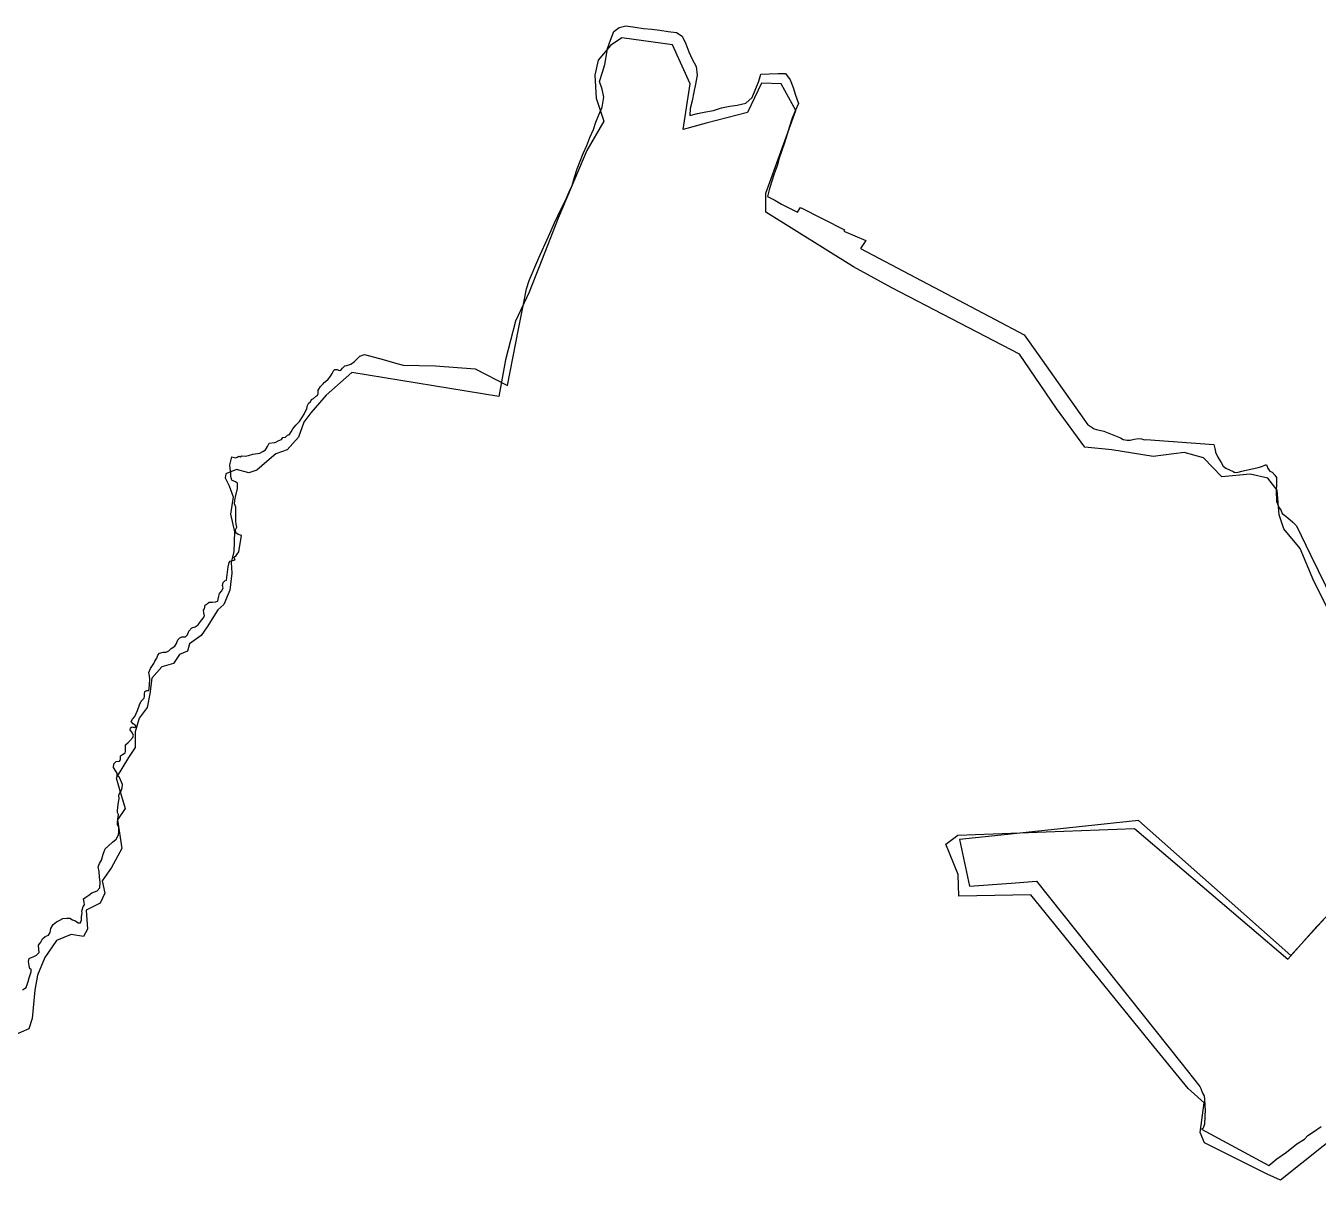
# Model space of a CAD drawing. Header units: inches. Extents: x 33.9 to 41.9, y -4.8 to 5.4.
# Drawn here: x 35.6643 to 35.9563, y -0.7143 to -0.4536 of the extents above; entities that cross this region are included whole.
import ezdxf

# ---------------------------------------------------------------- set-up
doc = ezdxf.new("R2010")
doc.units = ezdxf.units.IN
doc.header["$MEASUREMENT"] = 0
doc.layers.add('Counties', color=7, linetype='Continuous')

msp = doc.modelspace()

# ---------------------------------------------------------------- linework, layer by layer
at = {"layer": 'Counties'}
for points in [[(35.66356, -0.67137), (35.66438, -0.67081), (35.66459, -0.67016), (35.66484, -0.66942), (35.66507, -0.66859), (35.6655, -0.66729), (35.66553, -0.6667), (35.66525, -0.66656), (35.66504, -0.66586), (35.66489, -0.66492), (35.66508, -0.66427), (35.66534, -0.66407), (35.66599, -0.66389), (35.66671, -0.6635), (35.66735, -0.66289), (35.66726, -0.66219), (35.66721, -0.66128), (35.66748, -0.66089), (35.66768, -0.6606), (35.66812, -0.65985), (35.6687, -0.65932), (35.66942, -0.65897), (35.66978, -0.65841), (35.66996, -0.65748), (35.67053, -0.65656), (35.67121, -0.65601), (35.67198, -0.6556), (35.67271, -0.65524), (35.6736, -0.65516), (35.67426, -0.65518), (35.67484, -0.6555), (35.67554, -0.65578), (35.67613, -0.65622), (35.6767, -0.65618), (35.67688, -0.65552), (35.67692, -0.65478), (35.67702, -0.65404), (35.677, -0.65354), (35.67725, -0.6525), (35.67761, -0.65213), (35.67752, -0.65155), (35.67738, -0.65081), (35.67788, -0.65043), (35.67855, -0.64993), (35.67926, -0.64939), (35.68047, -0.64898), (35.681, -0.64829), (35.6811, -0.64699), (35.68093, -0.64589), (35.68091, -0.64464), (35.68069, -0.64355), (35.68096, -0.64281), (35.6814, -0.64201), (35.68179, -0.64069), (35.68225, -0.63946), (35.68299, -0.63884), (35.68391, -0.63798), (35.68472, -0.63731), (35.68526, -0.63632), (35.68533, -0.63565), (35.68533, -0.63462), (35.685, -0.63408), (35.68503, -0.63349), (35.68514, -0.63275), (35.68522, -0.63176), (35.68502, -0.63126), (35.68503, -0.63085), (35.68518, -0.62949), (35.68523, -0.62895), (35.68538, -0.6282), (35.6853, -0.62738), (35.68552, -0.62687), (35.68589, -0.62638), (35.68607, -0.62574), (35.68617, -0.62497), (35.68571, -0.62386), (35.68538, -0.62321), (35.68496, -0.623), (35.68494, -0.62242), (35.68465, -0.62195), (35.68412, -0.62109), (35.68423, -0.62025), (35.68476, -0.61978), (35.68546, -0.61969), (35.68572, -0.61941), (35.68568, -0.61896), (35.68573, -0.61846), (35.68619, -0.61814), (35.68677, -0.61781), (35.68686, -0.61751), (35.68681, -0.61689), (35.68686, -0.61597), (35.68742, -0.61546), (35.68783, -0.61508), (35.6885, -0.61431), (35.68865, -0.61378), (35.68824, -0.61311), (35.68787, -0.61263), (35.68798, -0.61212), (35.68837, -0.61191), (35.68881, -0.61209), (35.68925, -0.61194), (35.68904, -0.61156), (35.68858, -0.61124), (35.68813, -0.61075), (35.68843, -0.61021), (35.68897, -0.60958), (35.68956, -0.60827), (35.68998, -0.60694), (35.69034, -0.60611), (35.69086, -0.60571), (35.69107, -0.60547), (35.69111, -0.605), (35.69112, -0.60451), (35.6912, -0.60394), (35.69166, -0.6037), (35.69203, -0.60368), (35.69218, -0.60338), (35.69223, -0.60229), (35.69237, -0.6012), (35.69223, -0.60044), (35.69213, -0.59962), (35.69249, -0.59871), (35.69297, -0.59808), (35.69326, -0.59765), (35.69347, -0.59708), (35.69389, -0.59638), (35.69416, -0.59573), (35.69455, -0.59527), (35.69537, -0.59509), (35.69603, -0.59508), (35.69661, -0.59474), (35.69715, -0.59425), (35.69795, -0.59367), (35.69835, -0.59309), (35.69869, -0.5923), (35.69908, -0.5918), (35.69959, -0.59162), (35.7004, -0.59159), (35.70084, -0.59115), (35.70115, -0.59032), (35.70182, -0.58953), (35.70256, -0.58935), (35.70329, -0.58886), (35.70375, -0.58811), (35.70438, -0.58741), (35.70468, -0.58683), (35.70454, -0.58621), (35.70449, -0.58557), (35.70467, -0.58527), (35.70477, -0.58491), (35.70485, -0.5844), (35.70512, -0.58426), (35.70538, -0.5841), (35.70575, -0.58377), (35.70646, -0.58374), (35.70716, -0.58367), (35.70766, -0.58351), (35.70781, -0.58273), (35.70805, -0.58182), (35.70859, -0.58123), (35.70892, -0.58056), (35.70874, -0.57998), (35.7089, -0.57931), (35.70924, -0.57891), (35.70969, -0.5788), (35.71006, -0.5758), (35.71023, -0.57484), (35.71047, -0.5745), (35.71103, -0.57435), (35.7116, -0.5742), (35.71144, -0.57398), (35.71135, -0.57363), (35.71186, -0.57324), (35.71242, -0.57239), (35.71303, -0.56867), (35.7123, -0.56847), (35.71179, -0.56809), (35.71167, -0.56744), (35.71198, -0.56685), (35.71185, -0.56612), (35.71178, -0.5654), (35.71174, -0.56422), (35.71173, -0.56227), (35.71145, -0.56157), (35.71152, -0.5607), (35.71173, -0.55968), (35.71217, -0.55805), (35.71214, -0.55687), (35.71165, -0.55657), (35.71117, -0.55636), (35.71084, -0.55618), (35.71075, -0.55591), (35.71069, -0.55565), (35.71061, -0.55531), (35.71067, -0.55454), (35.71056, -0.55411), (35.71047, -0.55358), (35.71041, -0.55272), (35.71086, -0.55096), (35.71173, -0.55119), (35.71205, -0.55098), (35.71246, -0.55076), (35.71276, -0.55095), (35.71313, -0.55067), (35.7139, -0.55077), (35.71466, -0.55064), (35.71558, -0.55036), (35.71616, -0.55028), (35.71721, -0.55012), (35.71785, -0.54972), (35.71848, -0.54934), (35.71894, -0.54862), (35.71928, -0.54786), (35.72054, -0.54768), (35.72083, -0.54759), (35.72136, -0.54733), (35.72205, -0.54698), (35.72235, -0.54656), (35.72295, -0.54648), (35.72342, -0.54606), (35.72386, -0.54589), (35.72429, -0.54525), (35.72461, -0.54461), (35.72535, -0.54375), (35.72614, -0.54296), (35.72686, -0.54192), (35.72721, -0.54127), (35.72783, -0.53999), (35.72796, -0.53933), (35.72824, -0.53876), (35.72865, -0.53848), (35.72884, -0.53798), (35.72934, -0.53772), (35.72995, -0.53718), (35.73021, -0.53698), (35.73034, -0.53668), (35.73035, -0.53625), (35.73034, -0.5359), (35.7305, -0.53562), (35.73092, -0.53501), (35.73113, -0.53485), (35.73148, -0.53445), (35.73175, -0.53411), (35.73205, -0.53392), (35.73261, -0.5334), (35.73299, -0.53293), (35.73333, -0.53252), (35.73356, -0.5321), (35.73378, -0.53164), (35.73389, -0.53134), (35.73415, -0.53122), (35.73468, -0.53124), (35.73511, -0.53142), (35.7355, -0.53135), (35.73587, -0.53087), (35.73615, -0.5306), (35.73641, -0.53039), (35.73685, -0.53027), (35.73772, -0.53002), (35.73859, -0.52943), (35.7392, -0.52882), (35.7395, -0.52848), (35.73976, -0.52819), (35.74086, -0.52778), (35.74506, -0.52895), (35.7476, -0.52969), (35.74953, -0.53026), (35.75691, -0.53037), (35.76584, -0.53103), (35.77315, -0.53479), (35.77565, -0.52211), (35.77678, -0.51647), (35.77745, -0.51298), (35.77807, -0.51109), (35.78021, -0.50598), (35.78238, -0.50117), (35.78302, -0.49983), (35.78379, -0.49807), (35.78453, -0.49653), (35.78536, -0.49477), (35.78622, -0.49302), (35.78705, -0.4911), (35.78773, -0.48964), (35.7883, -0.48779), (35.78889, -0.48588), (35.78954, -0.48415), (35.79023, -0.48244), (35.79105, -0.48057), (35.79175, -0.47883), (35.79258, -0.47699), (35.7931, -0.47534), (35.79377, -0.47364), (35.7945, -0.47192), (35.7949, -0.46971), (35.79451, -0.46788), (35.79393, -0.46616), (35.79463, -0.46404), (35.79512, -0.46228), (35.79546, -0.46058), (35.79576, -0.45872), (35.79644, -0.45683), (35.79719, -0.45488), (35.79836, -0.45395), (35.7999, -0.45358), (35.80199, -0.45386), (35.80386, -0.45417), (35.80576, -0.45432), (35.80757, -0.45458), (35.80945, -0.45485), (35.8113, -0.45507), (35.8126, -0.45591), (35.81345, -0.45767), (35.81408, -0.45943), (35.81487, -0.46108), (35.81577, -0.46278), (35.816, -0.46474), (35.81561, -0.46676), (35.8152, -0.46858), (35.81488, -0.47053), (35.81439, -0.47228), (35.81432, -0.47386), (35.81604, -0.47336), (35.81791, -0.47301), (35.81971, -0.47267), (35.82146, -0.47213), (35.82334, -0.47172), (35.82505, -0.47148), (35.827, -0.47104), (35.82842, -0.46975), (35.82991, -0.4661), (35.83041, -0.46448), (35.83224, -0.4644), (35.83427, -0.46431), (35.83598, -0.46434), (35.83702, -0.46579), (35.83768, -0.46754), (35.83822, -0.46927), (35.83886, -0.47113), (35.83821, -0.47266), (35.83743, -0.47444), (35.83687, -0.47633), (35.83629, -0.47807), (35.83571, -0.48001), (35.83514, -0.48177), (35.83453, -0.48343), (35.83403, -0.48517), (35.83337, -0.48702), (35.83279, -0.48887), (35.83229, -0.4906), (35.83189, -0.49211), (35.83351, -0.49294), (35.83501, -0.49384), (35.83863, -0.49568), (35.83936, -0.49464), (35.84929, -0.49962), (35.84915, -0.49993), (35.85406, -0.50205), (35.85287, -0.5039), (35.8833, -0.51989), (35.88987, -0.52335), (35.89304, -0.52784), (35.90423, -0.54372), (35.90458, -0.54383), (35.90567, -0.54463), (35.90623, -0.54475), (35.90787, -0.54514), (35.90937, -0.54576), (35.91016, -0.54603), (35.91161, -0.54665), (35.91226, -0.54703), (35.91311, -0.54715), (35.91383, -0.54714), (35.91469, -0.54694), (35.91572, -0.5468), (35.91637, -0.54685), (35.91681, -0.54704), (35.91709, -0.54709), (35.91736, -0.54699), (35.93272, -0.54814), (35.93278, -0.54844), (35.93305, -0.54935), (35.93307, -0.54985), (35.93361, -0.55099), (35.93441, -0.55225), (35.93483, -0.55301), (35.93546, -0.55348), (35.93707, -0.55426), (35.93745, -0.55444), (35.93822, -0.55438), (35.93901, -0.55419), (35.93961, -0.55404), (35.94106, -0.55369), (35.94272, -0.55332), (35.94356, -0.55308), (35.94439, -0.55275), (35.94458, -0.55271), (35.94476, -0.5531), (35.94482, -0.55344), (35.94515, -0.5539), (35.94539, -0.55419), (35.94588, -0.55443), (35.94653, -0.55504), (35.94684, -0.55561), (35.9469, -0.55636), (35.94686, -0.55697), (35.94684, -0.55728), (35.94683, -0.55839), (35.94682, -0.55928), (35.94687, -0.56035), (35.94686, -0.56102), (35.94747, -0.56248), (35.94788, -0.56292), (35.94819, -0.5637), (35.94868, -0.56409), (35.94946, -0.56472), (35.95058, -0.56567), (35.95082, -0.56589), (35.95117, -0.56631), (35.95139, -0.56652), (35.95459, -0.57308), (35.9818, -0.62877), (35.95013, -0.66358), (35.93284, -0.6483), (35.91569, -0.63312), (35.88469, -0.63638), (35.87526, -0.63737), (35.87751, -0.6479), (35.88692, -0.64723), (35.89269, -0.64682), (35.92526, -0.68776), (35.92955, -0.69316), (35.92978, -0.69359), (35.93019, -0.69471), (35.93052, -0.69529), (35.93064, -0.69614), (35.93072, -0.69731), (35.93071, -0.69776), (35.93078, -0.69828), (35.93063, -0.70165), (35.9304, -0.70239), (35.93024, -0.70263), (35.92995, -0.70282), (35.94513, -0.71103), (35.94698, -0.70954), (35.94912, -0.708), (35.9515, -0.70613), (35.95321, -0.70509), (35.95392, -0.70424), (35.95523, -0.70338), (35.95695, -0.70218)], [(35.66356, -0.67137), (35.66438, -0.67081), (35.66459, -0.67016), (35.66484, -0.66942), (35.66507, -0.66859), (35.6655, -0.66729), (35.66553, -0.6667), (35.66525, -0.66656), (35.66504, -0.66586), (35.66489, -0.66492), (35.66508, -0.66427), (35.66534, -0.66407), (35.66599, -0.66389), (35.66671, -0.6635), (35.66735, -0.66289), (35.66726, -0.66219), (35.66721, -0.66128), (35.66748, -0.66089), (35.66768, -0.6606), (35.66812, -0.65985), (35.6687, -0.65932), (35.66942, -0.65897), (35.66978, -0.65841), (35.66996, -0.65748), (35.67053, -0.65656), (35.67121, -0.65601), (35.67198, -0.6556), (35.67271, -0.65524), (35.6736, -0.65516), (35.67426, -0.65518), (35.67484, -0.6555), (35.67554, -0.65578), (35.67613, -0.65622), (35.6767, -0.65618), (35.67688, -0.65552), (35.67692, -0.65478), (35.67702, -0.65404), (35.677, -0.65354), (35.67725, -0.6525), (35.67761, -0.65213), (35.67752, -0.65155), (35.67738, -0.65081), (35.67788, -0.65043), (35.67855, -0.64993), (35.67926, -0.64939), (35.68047, -0.64898), (35.681, -0.64829), (35.6811, -0.64699), (35.68093, -0.64589), (35.68091, -0.64464), (35.68069, -0.64355), (35.68096, -0.64281), (35.6814, -0.64201), (35.68179, -0.64069), (35.68225, -0.63946), (35.68299, -0.63884), (35.68391, -0.63798), (35.68472, -0.63731), (35.68526, -0.63632), (35.68533, -0.63565), (35.68533, -0.63462), (35.685, -0.63408), (35.68503, -0.63349), (35.68514, -0.63275), (35.68522, -0.63176), (35.68502, -0.63126), (35.68503, -0.63085), (35.68518, -0.62949), (35.68523, -0.62895), (35.68538, -0.6282), (35.6853, -0.62738), (35.68552, -0.62687), (35.68589, -0.62638), (35.68607, -0.62574), (35.68617, -0.62497), (35.68571, -0.62386), (35.68538, -0.62321), (35.68496, -0.623), (35.68494, -0.62242), (35.68465, -0.62195), (35.68412, -0.62109), (35.68423, -0.62025), (35.68476, -0.61978), (35.68546, -0.61969), (35.68572, -0.61941), (35.68568, -0.61896), (35.68573, -0.61846), (35.68619, -0.61814), (35.68677, -0.61781), (35.68686, -0.61751), (35.68681, -0.61689), (35.68686, -0.61597), (35.68742, -0.61546), (35.68783, -0.61508), (35.6885, -0.61431), (35.68865, -0.61378), (35.68824, -0.61311), (35.68787, -0.61263), (35.68798, -0.61212), (35.68837, -0.61191), (35.68881, -0.61209), (35.68925, -0.61194), (35.68904, -0.61156), (35.68858, -0.61124), (35.68813, -0.61075), (35.68843, -0.61021), (35.68897, -0.60958), (35.68956, -0.60827), (35.68998, -0.60694), (35.69034, -0.60611), (35.69086, -0.60571), (35.69107, -0.60547), (35.69111, -0.605), (35.69112, -0.60451), (35.6912, -0.60394), (35.69166, -0.6037), (35.69203, -0.60368), (35.69218, -0.60338), (35.69223, -0.60229), (35.69237, -0.6012), (35.69223, -0.60044), (35.69213, -0.59962), (35.69249, -0.59871), (35.69297, -0.59808), (35.69326, -0.59765), (35.69347, -0.59708), (35.69389, -0.59638), (35.69416, -0.59573), (35.69455, -0.59527), (35.69537, -0.59509), (35.69603, -0.59508), (35.69661, -0.59474), (35.69715, -0.59425), (35.69795, -0.59367), (35.69835, -0.59309), (35.69869, -0.5923), (35.69908, -0.5918), (35.69959, -0.59162), (35.7004, -0.59159), (35.70084, -0.59115), (35.70115, -0.59032), (35.70182, -0.58953), (35.70256, -0.58935), (35.70329, -0.58886), (35.70375, -0.58811), (35.70438, -0.58741), (35.70468, -0.58683), (35.70454, -0.58621), (35.70449, -0.58557), (35.70467, -0.58527), (35.70477, -0.58491), (35.70485, -0.5844), (35.70512, -0.58426), (35.70538, -0.5841), (35.70575, -0.58377), (35.70646, -0.58374), (35.70716, -0.58367), (35.70766, -0.58351), (35.70781, -0.58273), (35.70805, -0.58182), (35.70859, -0.58123), (35.70892, -0.58056), (35.70874, -0.57998), (35.7089, -0.57931), (35.70924, -0.57891), (35.70969, -0.5788), (35.71006, -0.5758), (35.71023, -0.57484), (35.71047, -0.5745), (35.71103, -0.57435), (35.7116, -0.5742), (35.71144, -0.57398), (35.71135, -0.57363), (35.71186, -0.57324), (35.71242, -0.57239), (35.71303, -0.56867), (35.7123, -0.56847), (35.71179, -0.56809), (35.71167, -0.56744), (35.71198, -0.56685), (35.71185, -0.56612), (35.71178, -0.5654), (35.71174, -0.56422), (35.71173, -0.56227), (35.71145, -0.56157), (35.71152, -0.5607), (35.71173, -0.55968), (35.71217, -0.55805), (35.71214, -0.55687), (35.71165, -0.55657), (35.71117, -0.55636), (35.71084, -0.55618), (35.71075, -0.55591), (35.71069, -0.55565), (35.71061, -0.55531), (35.71067, -0.55454), (35.71056, -0.55411), (35.71047, -0.55358), (35.71041, -0.55272), (35.71086, -0.55096), (35.71173, -0.55119), (35.71205, -0.55098), (35.71246, -0.55076), (35.71276, -0.55095), (35.71313, -0.55067), (35.7139, -0.55077), (35.71466, -0.55064), (35.71558, -0.55036), (35.71616, -0.55028), (35.71721, -0.55012), (35.71785, -0.54972), (35.71848, -0.54934), (35.71894, -0.54862), (35.71928, -0.54786), (35.72054, -0.54768), (35.72083, -0.54759), (35.72136, -0.54733), (35.72205, -0.54698), (35.72235, -0.54656), (35.72295, -0.54648), (35.72342, -0.54606), (35.72386, -0.54589), (35.72429, -0.54525), (35.72461, -0.54461), (35.72535, -0.54375), (35.72614, -0.54296), (35.72686, -0.54192), (35.72721, -0.54127), (35.72783, -0.53999), (35.72796, -0.53933), (35.72824, -0.53876), (35.72865, -0.53848), (35.72884, -0.53798), (35.72934, -0.53772), (35.72995, -0.53718), (35.73021, -0.53698), (35.73034, -0.53668), (35.73035, -0.53625), (35.73034, -0.5359), (35.7305, -0.53562), (35.73092, -0.53501), (35.73113, -0.53485), (35.73148, -0.53445), (35.73175, -0.53411), (35.73205, -0.53392), (35.73261, -0.5334), (35.73299, -0.53293), (35.73333, -0.53252), (35.73356, -0.5321), (35.73378, -0.53164), (35.73389, -0.53134), (35.73415, -0.53122), (35.73468, -0.53124), (35.73511, -0.53142), (35.7355, -0.53135), (35.73587, -0.53087), (35.73615, -0.5306), (35.73641, -0.53039), (35.73685, -0.53027), (35.73772, -0.53002), (35.73859, -0.52943), (35.7392, -0.52882), (35.7395, -0.52848), (35.73976, -0.52819), (35.74086, -0.52778), (35.74506, -0.52895), (35.7476, -0.52969), (35.74953, -0.53026), (35.75691, -0.53037), (35.76584, -0.53103), (35.77315, -0.53479), (35.77565, -0.52211), (35.77678, -0.51647), (35.77745, -0.51298), (35.77807, -0.51109), (35.78021, -0.50598), (35.78238, -0.50117), (35.78302, -0.49983), (35.78379, -0.49807), (35.78453, -0.49653), (35.78536, -0.49477), (35.78622, -0.49302), (35.78705, -0.4911), (35.78773, -0.48964), (35.7883, -0.48779), (35.78889, -0.48588), (35.78954, -0.48415), (35.79023, -0.48244), (35.79105, -0.48057), (35.79175, -0.47883), (35.79258, -0.47699), (35.7931, -0.47534), (35.79377, -0.47364), (35.7945, -0.47192), (35.7949, -0.46971), (35.79451, -0.46788), (35.79393, -0.46616), (35.79463, -0.46404), (35.79512, -0.46228), (35.79546, -0.46058), (35.79576, -0.45872), (35.79644, -0.45683), (35.79719, -0.45488), (35.79836, -0.45395), (35.7999, -0.45358), (35.80199, -0.45386), (35.80386, -0.45417), (35.80576, -0.45432), (35.80757, -0.45458), (35.80945, -0.45485), (35.8113, -0.45507), (35.8126, -0.45591), (35.81345, -0.45767), (35.81408, -0.45943), (35.81487, -0.46108), (35.81577, -0.46278), (35.816, -0.46474), (35.81561, -0.46676), (35.8152, -0.46858), (35.81488, -0.47053), (35.81439, -0.47228), (35.81432, -0.47386), (35.81604, -0.47336), (35.81791, -0.47301), (35.81971, -0.47267), (35.82146, -0.47213), (35.82334, -0.47172), (35.82505, -0.47148), (35.827, -0.47104), (35.82842, -0.46975), (35.82991, -0.4661), (35.83041, -0.46448), (35.83224, -0.4644), (35.83427, -0.46431), (35.83598, -0.46434), (35.83702, -0.46579), (35.83768, -0.46754), (35.83822, -0.46927), (35.83886, -0.47113), (35.83821, -0.47266), (35.83743, -0.47444), (35.83687, -0.47633), (35.83629, -0.47807), (35.83571, -0.48001), (35.83514, -0.48177), (35.83453, -0.48343), (35.83403, -0.48517), (35.83337, -0.48702), (35.83279, -0.48887), (35.83229, -0.4906), (35.83189, -0.49211), (35.83351, -0.49294), (35.83501, -0.49384), (35.83863, -0.49568), (35.83936, -0.49464), (35.84929, -0.49962), (35.84915, -0.49993), (35.85406, -0.50205), (35.85287, -0.5039), (35.8833, -0.51989), (35.88987, -0.52335), (35.89304, -0.52784), (35.90423, -0.54372), (35.90458, -0.54383), (35.90567, -0.54463), (35.90623, -0.54475), (35.90787, -0.54514), (35.90937, -0.54576), (35.91016, -0.54603), (35.91161, -0.54665), (35.91226, -0.54703), (35.91311, -0.54715), (35.91383, -0.54714), (35.91469, -0.54694), (35.91572, -0.5468), (35.91637, -0.54685), (35.91681, -0.54704), (35.91709, -0.54709), (35.91736, -0.54699), (35.93272, -0.54814), (35.93278, -0.54844), (35.93305, -0.54935), (35.93307, -0.54985), (35.93361, -0.55099), (35.93441, -0.55225), (35.93483, -0.55301), (35.93546, -0.55348), (35.93707, -0.55426), (35.93745, -0.55444), (35.93822, -0.55438), (35.93901, -0.55419), (35.93961, -0.55404), (35.94106, -0.55369), (35.94272, -0.55332), (35.94356, -0.55308), (35.94439, -0.55275), (35.94458, -0.55271), (35.94476, -0.5531), (35.94482, -0.55344), (35.94515, -0.5539), (35.94539, -0.55419), (35.94588, -0.55443), (35.94653, -0.55504), (35.94684, -0.55561), (35.9469, -0.55636), (35.94686, -0.55697), (35.94684, -0.55728), (35.94683, -0.55839), (35.94682, -0.55928), (35.94687, -0.56035), (35.94686, -0.56102), (35.94747, -0.56248), (35.94788, -0.56292), (35.94819, -0.5637), (35.94868, -0.56409), (35.94946, -0.56472), (35.95058, -0.56567), (35.95082, -0.56589), (35.95117, -0.56631), (35.95139, -0.56652), (35.95459, -0.57308), (35.9818, -0.62877), (35.95013, -0.66358), (35.93284, -0.6483), (35.91569, -0.63312), (35.88469, -0.63638), (35.87526, -0.63737), (35.87751, -0.6479), (35.88692, -0.64723), (35.89269, -0.64682), (35.92526, -0.68776), (35.92955, -0.69316), (35.92978, -0.69359), (35.93019, -0.69471), (35.93052, -0.69529), (35.93064, -0.69614), (35.93072, -0.69731), (35.93071, -0.69776), (35.93078, -0.69828), (35.93063, -0.70165), (35.9304, -0.70239), (35.93024, -0.70263), (35.92995, -0.70282), (35.94513, -0.71103), (35.94698, -0.70954), (35.94912, -0.708), (35.9515, -0.70613), (35.95321, -0.70509), (35.95392, -0.70424), (35.95523, -0.70338), (35.95695, -0.70218)], [(35.97651, -0.62123), (35.95528, -0.579), (35.95223, -0.57166), (35.94856, -0.56722), (35.94749, -0.56401), (35.94703, -0.5585), (35.94489, -0.55575), (35.94093, -0.55483), (35.93453, -0.55544), (35.93041, -0.55116), (35.926, -0.54994), (35.91899, -0.55086), (35.90969, -0.54933), (35.9036, -0.54872), (35.89719, -0.54), (35.8888, -0.52776), (35.85998, -0.51276), (35.85129, -0.50802), (35.83147, -0.49563), (35.83147, -0.49135), (35.8383, -0.47267), (35.83494, -0.4667), (35.83053, -0.46655), (35.82733, -0.47313), (35.81804, -0.47558), (35.81286, -0.47696), (35.81438, -0.46671), (35.81041, -0.45783), (35.79898, -0.4563), (35.79639, -0.45799), (35.79365, -0.46135), (35.79289, -0.46472), (35.7932, -0.46992), (35.79488, -0.47513), (35.79108, -0.48171), (35.78455, -0.49702), (35.78029, -0.50804), (35.77953, -0.50987), (35.77801, -0.5137), (35.77497, -0.52028), (35.7727, -0.52901), (35.77118, -0.53727), (35.73796, -0.53192), (35.73218, -0.53697), (35.72868, -0.54096), (35.72716, -0.5431), (35.72594, -0.54647), (35.72335, -0.54937), (35.72077, -0.55029), (35.71879, -0.55198), (35.7165, -0.55397), (35.71467, -0.55458), (35.71193, -0.55382), (35.70949, -0.55474), (35.70934, -0.55565), (35.71026, -0.55749), (35.71118, -0.55994), (35.71057, -0.56392), (35.71149, -0.5679), (35.71134, -0.57234), (35.71074, -0.57479), (35.71089, -0.57723), (35.71044, -0.58106), (35.70907, -0.58428), (35.7077, -0.5855), (35.70527, -0.58933), (35.7039, -0.59132), (35.70131, -0.59316), (35.70086, -0.59484), (35.69903, -0.59561), (35.69766, -0.5976), (35.69507, -0.59836), (35.69279, -0.60096), (35.69233, -0.60448), (35.69173, -0.60755), (35.6899, -0.61), (35.68899, -0.61306), (35.689, -0.61658), (35.68748, -0.61888), (35.68474, -0.62347), (35.6855, -0.62607), (35.68673, -0.63036), (35.68505, -0.63296), (35.68598, -0.63939), (35.6837, -0.64367), (35.68157, -0.64673), (35.68218, -0.64949), (35.68112, -0.65179), (35.67792, -0.65332), (35.67823, -0.6576), (35.67732, -0.65929), (35.67457, -0.65883), (35.67122, -0.66021), (35.66864, -0.66403), (35.66696, -0.66802), (35.66636, -0.67138), (35.66576, -0.67781), (35.665, -0.68011), (35.6615, -0.68164)], [(35.97651, -0.62123), (35.95528, -0.579), (35.95223, -0.57166), (35.94856, -0.56722), (35.94749, -0.56401), (35.94703, -0.5585), (35.94489, -0.55575), (35.94093, -0.55483), (35.93453, -0.55544), (35.93041, -0.55116), (35.926, -0.54994), (35.91899, -0.55086), (35.90969, -0.54933), (35.9036, -0.54872), (35.89719, -0.54), (35.8888, -0.52776), (35.85998, -0.51276), (35.85129, -0.50802), (35.83147, -0.49563), (35.83147, -0.49135), (35.8383, -0.47267), (35.83494, -0.4667), (35.83053, -0.46655), (35.82733, -0.47313), (35.81804, -0.47558), (35.81286, -0.47696), (35.81438, -0.46671), (35.81041, -0.45783), (35.79898, -0.4563), (35.79639, -0.45799), (35.79365, -0.46135), (35.79289, -0.46472), (35.7932, -0.46992), (35.79488, -0.47513), (35.79108, -0.48171), (35.78455, -0.49702), (35.78029, -0.50804), (35.77953, -0.50987), (35.77801, -0.5137), (35.77497, -0.52028), (35.7727, -0.52901), (35.77118, -0.53727), (35.73796, -0.53192), (35.73218, -0.53697), (35.72868, -0.54096), (35.72716, -0.5431), (35.72594, -0.54647), (35.72335, -0.54937), (35.72077, -0.55029), (35.71879, -0.55198), (35.7165, -0.55397), (35.71467, -0.55458), (35.71193, -0.55382), (35.70949, -0.55474), (35.70934, -0.55565), (35.71026, -0.55749), (35.71118, -0.55994), (35.71057, -0.56392), (35.71149, -0.5679), (35.71134, -0.57234), (35.71074, -0.57479), (35.71089, -0.57723), (35.71044, -0.58106), (35.70907, -0.58428), (35.7077, -0.5855), (35.70527, -0.58933), (35.7039, -0.59132), (35.70131, -0.59316), (35.70086, -0.59484), (35.69903, -0.59561), (35.69766, -0.5976), (35.69507, -0.59836), (35.69279, -0.60096), (35.69233, -0.60448), (35.69173, -0.60755), (35.6899, -0.61), (35.68899, -0.61306), (35.689, -0.61658), (35.68748, -0.61888), (35.68474, -0.62347), (35.6855, -0.62607), (35.68673, -0.63036), (35.68505, -0.63296), (35.68598, -0.63939), (35.6837, -0.64367), (35.68157, -0.64673), (35.68218, -0.64949), (35.68112, -0.65179), (35.67792, -0.65332), (35.67823, -0.6576), (35.67732, -0.65929), (35.67457, -0.65883), (35.67122, -0.66021), (35.66864, -0.66403), (35.66696, -0.66802), (35.66636, -0.67138), (35.66576, -0.67781), (35.665, -0.68011), (35.6615, -0.68164)], [(35.97186, -0.69511), (35.9478, -0.71433), (35.94474, -0.71298), (35.93058, -0.70588), (35.92962, -0.70358), (35.93057, -0.69686), (35.92694, -0.69363), (35.91916, -0.68415), (35.89138, -0.64988), (35.87508, -0.65019), (35.87492, -0.64529), (35.87217, -0.63841), (35.87491, -0.63642), (35.91483, -0.63487), (35.94945, -0.6644), (35.95599, -0.65705), (35.96329, -0.64939)], [(35.97186, -0.69511), (35.9478, -0.71433), (35.94474, -0.71298), (35.93058, -0.70588), (35.92962, -0.70358), (35.93057, -0.69686), (35.92694, -0.69363), (35.91916, -0.68415), (35.89138, -0.64988), (35.87508, -0.65019), (35.87492, -0.64529), (35.87217, -0.63841), (35.87491, -0.63642), (35.91483, -0.63487), (35.94945, -0.6644), (35.95599, -0.65705), (35.96329, -0.64939)]]:
    msp.add_lwpolyline(points, dxfattribs=at)

doc.saveas('drawing.dxf')
